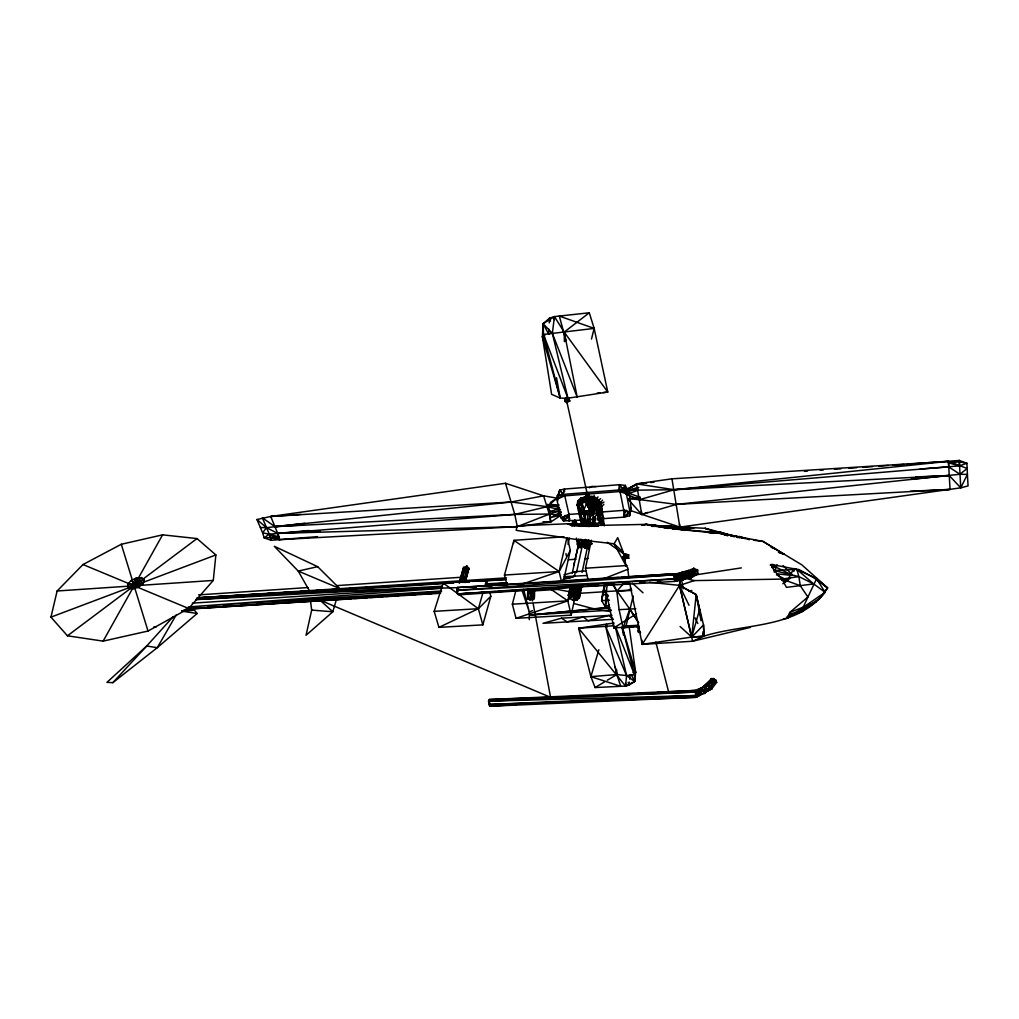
<?xml version="1.0" encoding="UTF-8"?>
<svg xmlns="http://www.w3.org/2000/svg" width="1019" height="1019" viewBox="0 0 1019 1019"><rect width="100%" height="100%" fill="white"/><g stroke="black" fill="none" stroke-linecap="round" stroke-linejoin="round"><path stroke-width="1.5" d="M520.34 526.212L550.655 522.034L549.916 511.525L547.687 504.278M534.466 597.516L534.618 590.128M528.746 597.873L528.937 588.995M625.602 683.061L625.526 686.08L595.096 687.545L590.893 676.654L578.626 628.226L614.049 623.004M588.511 520.199L586.613 526.339M554.349 319.648L554.451 316.603L589.288 312.782L594.153 328.411L607.77 392.06L564.551 398.722L566.933 402.53L569.685 400.989L568.857 398.021M529.791 600.357L533.154 598.955L527.817 589.619L527.409 599.312L533.154 598.955L533.536 589.262L534.3 599.07M600.726 524.823L599.809 520.556L601.083 502.736L597.707 499.59L588.294 496.113L580.805 498.304L579.836 500.011C584.817 506.863 586.32 515.945 584.053 524.097L581.862 526.161L578.728 511.984L578.499 506.303L582.995 502.469L583.148 498.902L588.294 496.113L594.701 497.31L601.083 502.736L604.331 525.842M565.163 398.467L564.857 401.435L569.685 400.989L567.965 398.391L560.221 398.047L551.623 394.378L542.414 336.805L543.114 323.698L549.508 318.183L554.451 316.603L564.208 332.092L607.77 392.06L603.21 392.519M611.413 610.47L605.337 606.904L606.19 591.389M551.266 332.882L548.579 333.977L548.859 329.239M549.228 322.921L549.508 318.183L550.502 321.214M656.949 692.449L695.06 690.436L696.041 697.314L711.771 688.831L716.726 682.259L711.555 678.59L695.952 693.964L696.041 697.314L489.731 706.218L488.56 701.161L489.298 699.531L695.06 690.436L707.555 685.418L714.141 680.425L716.179 680.437L711.211 687.023L704.358 693.506L701.314 688.233L706.982 683.596L708.816 684.399L711.771 688.831L696.041 697.314L488.789 704.498L489.515 702.881L488.56 701.161L694.958 692.079L701.314 688.233M132.674 588.982L135.896 583.212L136.24 578.015L141.577 577.646L144.29 579.875L143.08 583.683L138.482 587.288L132.674 588.982L128.381 587.976L127.63 584.728L130.738 580.805L136.24 578.015M570.653 585.925L569.748 598.51L573.124 600.395L576.907 600.166L579.34 597.936L581.658 586.868L579.251 589.084L573.124 600.395L574.003 595.886L572.525 587.02M572.092 525.855L572.856 522.925L576.079 522.62L572.653 521.511L572.372 524.9L576.079 522.62L574.691 519.919L577.709 524.887L572.372 524.9L572.653 521.511L575.378 520.964L577.709 524.887L580.231 526.097M592.345 525.664L594.739 499.819M592.421 511.462L593.173 503.679M213.289 580.435L215.862 554.947L197.011 538.567L162.581 534.848L121.299 544.273L82.998 564.539L57.115 590.995L50.95 617.145L67.445 635.805L103.136 641.129L148.022 631.041L188.668 608.496L213.289 580.435L57.115 590.995M701.059 620.8L696.194 594.701L703.505 624.94L691.684 637.244L696.194 594.701L679.533 585.632L691.684 637.244L703.925 636.162C744.672 623.004 801.724 629.232 827.594 587.925L801.902 564.908L762.951 541.395L721.745 533.587L672.846 528.836L673.75 527.358L687.698 527.231L693.799 528.275M601.439 524.861L603.515 517.894L600.458 511.818L597.707 499.59L594.701 497.31L582.295 497.82L580.945 509.92L581.289 520.913L584.74 526.059M625.373 625.895L629.296 627.615L635.652 672.234L634.659 681.52L628.99 685.15L625.526 686.08L578.626 628.226L613.502 625.755M601.083 502.736L595.758 500.915L581.709 502.736L586.129 524.008L599.478 523.04L595.937 505.233L597.707 499.59M588.447 525.766L591.071 502.405M629.347 682.157L628.99 685.15L628.201 682.361M629.704 679.163L630.239 674.68M513.551 543.471L513.933 540.337L564.042 536.784M674.705 581.403L683.036 579.849L692.13 574.691L697.582 570.067L690.615 571.086L688.309 570.5L682.182 572.232L681.125 573.43L674.094 573.748L674.705 581.403L689.022 577.085L687.519 573.493L693.799 568.347L692.831 571.506L694.525 574.907L683.036 579.849L674.845 580.333L692.831 571.506L698.002 573.875L691.341 577.684L674.54 576.512L693.799 568.347L697.582 570.067L698.002 573.875L694.525 574.907L681.125 573.43L673.967 574.792L457.455 587.53L457.544 593.962L674.705 581.403L674.094 573.748L457.455 587.53L456.983 590.294L457.544 593.962L458.563 594.854L583.276 586.485M624.813 559.877L625.131 553.852L628.583 554.922L628.736 558.323L622.571 557.317L625.131 553.852L627.729 555.941L628.583 554.922L622.571 557.317L624.813 559.877L628.583 554.922M574.296 525.957L575.378 520.964L572.856 522.925M679.316 585.594L680.526 576.55M609.4 604.713L605.337 606.904L601.643 600.65L604.331 584.817M591.746 514.964L588.434 499.577L585.849 497.756L586.052 493.642L590.09 497.425L597.07 498.571L598.548 502.252L596.077 503.896L595.758 500.915L588.294 496.113L580.805 498.304L577.76 500.979L577.174 504.965L578.728 511.984L584.358 521.664L585.288 525.931M601.974 525.384L603.872 523.651L601.719 522.836L599.809 520.556L597.491 513.652L599.541 501.386L590.09 497.425L586.052 493.642L585.645 501.756L580.805 498.304L578.499 506.303L581.289 520.913L585.925 526.212M793.826 571.417L794.26 568.602M592.599 508.672L590.294 510.353L588.32 507.386L590.179 496.801M586.88 526.39L588.103 518.837M589.326 511.283L590.549 503.73M598.955 518.977L624.023 517.13L629.64 515.78C632.264 505.691 630.111 494.381 625.322 485.439L619.628 484.687L564.399 489.056L559.737 490.139L556.794 499.272L561.049 517.869L563.52 520.887L584.842 520.008M575.468 585.708L574.563 590.268L575.735 592.663L576.805 586.485M583.696 546.362L584.753 540.185M609.477 600.191L601.643 600.65L603.643 589.721M629.64 515.78L631.105 507.347M574.512 525.613L575.378 520.964L572.372 524.9M605.337 606.904L607.681 594.485M569.799 518.48L569.175 521.168L568.984 514.429L564.793 495.833L556.794 499.272L558.437 495.451L563.125 494.368L618.571 490.037L620.023 491.527L626.392 493.884L619.628 484.687L620.023 491.527L623.794 510.341L625.042 511.729L624.023 517.13L630.124 512.748L626.392 493.884L627.398 488.534L620.023 491.527L564.793 495.833L556.985 495.616L557.788 498.253M638.938 626.468L613.935 627.844L606.088 591.568L607.515 584.104M577.518 586.727L576.041 594.421L577.786 586.778M584.919 548.26L586.396 540.567M589.058 526.708L589.95 522.097L592.09 524.059M601.643 600.65L603.426 591.364M573.124 600.395L576.079 586.32M619.628 484.687L618.571 490.037L624.303 490.789L627.398 488.534M583.327 546.146L584.524 540.057M585.798 526.199L588.192 514.187M588.791 511.181L590.574 502.176M461.874 582.066L464.333 570.016L466.944 566.182L468.906 568.373L465.021 582.473L468.906 568.373L464.333 570.016L459.276 582.881L463.594 567.392L466.944 566.182L463.9 581.238L460.435 582.473M681.138 579.454L682.068 575.939L681.1 580.435M588.587 525.804L594.204 498.329M601.261 525.116L603.515 517.894L600.522 517.142L597.491 513.652L580.945 509.92L577.174 504.965L579.836 500.011L582.295 497.82L593.695 498.329L594.701 497.31L595.758 500.915L597.07 498.571M706.982 683.596L707.555 685.418L711.771 688.831L713.287 681.469L716.726 682.259M599.478 523.04L600.178 519.677L598.191 510.302L595.937 505.233L598.548 502.252M593.071 511.691L594.956 502.673M570.169 587.11L568.36 595.402L574.003 595.886L579.34 597.936L581.021 586.434M587.785 578.563L585.466 568.233L591.351 540.197M577.913 586.549L576.741 592.064L574.003 595.886L569.748 598.51L568.36 595.402L570.551 587.046M591.275 526.326L592.217 521.843M594.434 511.385L595.707 505.399M582.091 572.436L587.428 547.254L582.244 545.955L577.798 547.916L575.06 559.38M568.36 595.402L569.596 592.51L574.003 595.886L576.907 600.166L579.251 589.084L577.811 586.957M515.92 590.46L512.353 604.191L516.034 618.329L571.162 615.158L576.104 592.026M576.487 572.589L582.244 545.955M569.596 592.51L572.907 591.186L573.799 587.046M596.077 503.896L592.969 501.717L593.695 498.329L596.077 503.896L599.541 501.386L601.719 509.347L599.809 520.556L603.515 517.894M588.294 496.113L586.396 498.367L590.052 501.424L590.791 498.049L586.052 493.642L589.046 493.413L592.829 514.62M574.257 586.142L572.156 587.453L569.748 598.51L575.493 589.326L579.251 589.084M586.434 570.92L575.417 571.672L574.398 576.346L562.832 579.582M594.077 525.868L595.72 518.276M597.363 510.672L599.019 503.08M573.761 565.303L574.41 562.348M572.27 573.073L577.798 547.916M570.806 586.982L567.812 600.853L571.162 615.158M568.016 544.324L569.366 538.159M586.396 498.367L585.645 501.756L583.148 498.902L580.805 498.304L585.849 497.756M578.728 511.984L580.945 509.92L585.11 518.263L581.289 520.913L584.358 521.664L584.817 511.296L601.719 509.347L600.458 511.818L586.129 524.008L585.683 519.779M597.21 519.894L600.178 519.677L597.491 513.652L584.078 514.646L578.499 506.303L582.995 502.469L582.295 497.82L585.645 501.756L587.645 499.068L589.046 493.413M575.735 592.663L577.098 586.536M585.581 548.286L587.288 540.63M310.54 601.057L311.661 610.101L306.044 635.27L332.818 611.769L336.219 600.153M563.456 580.932L570.334 550.4L567.519 538.096M586.855 546.999L588.256 540.885M566.819 538.083L559.125 571.519L561.431 581.314M564.793 495.833L559.737 490.139L558.437 495.451L564.793 495.833L563.125 494.368L564.399 489.056L564.564 491.769M568.169 397.652L567.608 399.894L564.857 401.435L566.933 402.53L567.965 398.391L552.362 333.353L554.451 316.603L543.114 323.698L543.522 334.449L560.221 398.047L556.527 377.731M591.491 339.021L594.153 328.411L559.329 316.081L566.131 341.327M574.563 590.268L575.697 585.747M585.161 548.044L587.046 540.503M588.727 539.892L588.765 546.986L583.314 546.235L584.83 540.35L591.364 544.248M592.841 525.677L595.185 516.62M596.752 510.583L599.096 501.526M633.156 595.988L626.061 625.972L623.068 627.997L619.119 609.693L616.801 591.3L613.476 584.435M687.519 573.493L688.309 570.5M458.002 591.198L456.983 590.294L684.093 578.665L691.341 577.684L692.13 574.691L690.615 571.086L693.799 568.347M506.876 584.307L504.469 575.073L513.933 540.337L559.125 571.519L570.334 550.4M488.076 586.052L486.496 580.231L443.189 583.021L434.17 611.336L438.934 627.36L482.84 624.876L490.827 596.255L489.642 591.886M711.771 688.831L714.141 680.425L713.593 678.603L711.555 678.59L707.555 685.418L696.041 697.314M593.529 511.602L595.249 505.513M691.684 637.244L699.582 609.553L696.219 594.485L679.571 585.377L649.6 582.282M483.082 592.217L478.37 608.712L482.84 624.876M484.789 586.231L486.496 580.231M591.797 526.428L593.478 520.543M596.013 511.691L598.548 502.851M459.276 582.881L463.594 567.392L464.333 570.016L468.205 570.729L462.511 582.473M622.227 627.233L634.442 674.591L634.659 681.52L625.526 686.08L626.583 675.584L605.681 626.481L616.826 674.527L620.762 686.309L590.893 676.654L598.854 649.714M605.477 627.271L606.356 624.278L606.993 627.322M574.003 595.886L579.276 594.739L581.658 586.868L576.907 600.166M608.483 596.102L602.547 594.09L605.375 585.11M556.794 499.272L559.737 490.139L563.125 494.368M587.925 526.428L589.937 520.429M592.956 511.423L594.969 505.424M580.906 505.029L581.709 502.736L577.174 504.965L578.499 506.303L581.709 502.736M586.333 539.904L583.314 546.235L578.817 543.445L580.27 539.306M637.716 626.125L623.068 627.997L629.742 609.082L612.559 584.639M597.962 496.877L593.937 506.965L590.294 510.353L587.148 505.093M468.906 568.373L463.9 581.238L459.964 580.512L466.944 566.182M774.173 572.181L777.089 564.755M783.394 618.8L787.305 618.342L789.789 612.444L807.901 597.019L816.614 578.741L796.858 569.366L771.065 564.399L774.071 570.5L782.006 579.098L786.439 587.364L813.71 583.938L825.072 592.306C815.875 604.42 801.877 611.145 787.891 616.215M583.734 510.201L586.243 504.43M529.88 598.089L533.485 589.899M585.67 526.084L595.937 505.233L599.541 501.386M560.221 398.047L542.414 336.805L543.522 334.449L594.153 328.411M488.789 704.498L695.455 695.531L703.365 690.385L708.816 684.399L711.555 678.59M630.226 510.455L679.877 527.103L960.739 487.834L967.413 474.434L966.916 463.25L959.299 460.486L907.292 464.193M704.358 693.506L709.937 688.029L713.287 681.469M590.893 676.654L616.826 674.527L626.583 675.584L634.442 674.591L635.652 672.234L622.329 627.182M572.907 590.982L567.812 600.853L516.034 618.329M793.801 568.513L787.598 580.41L783.891 583.021M103.136 641.129L162.581 534.848M176.3 614.763L157.257 647.702L112.816 682.666L106.931 682.373L146.711 645.995L173.345 616.533M580.206 586.078L576.741 592.064L572.907 591.186M623.462 556.68L625.131 553.852M750.43 627.386L692.614 641.244L642.237 644.377L679.52 585.415L681.023 577.098L741.348 567.901M603.872 504.329L597.631 510.888L593.937 506.965L588.969 504.227L587.097 498.737M585.365 502.303L588.32 507.386L593.937 506.965L598.879 504.927L602.535 500.1M304.936 523.218L266.507 527.676L262.609 532.784L264.188 537.892L271.054 540.299L317.559 536.644M588.434 499.577L590.09 497.425L592.969 501.717L587.645 499.068L583.148 498.902L579.964 502.112L577.76 500.979L578.499 506.303M629.296 590.179L630.85 588.218M787.305 618.342L825.072 592.306L816.614 578.741L827.594 587.925L818.996 598.764L802.093 610.432L788.808 614.495M488.56 701.161L695.455 695.531L701.671 687.901L716.179 680.437L713.593 678.603L708.816 684.399M586.205 513.143L568.984 514.429L563.52 520.887L562.921 516.697M623.513 583.594L616.801 591.3L631.691 590.358M680.132 578.117L682.068 575.939M112.816 682.666L146.711 645.995L157.257 647.702L197.151 613.489L192.349 607.668M629.525 511.5L624.023 517.13L623.794 510.341L626.532 510.353M490.827 596.255L478.37 608.712L438.934 627.36M128.381 587.976L135.896 583.212L141.577 577.646M602.547 594.09L606.776 590.001M580.053 547.802L581.811 546.146L579.034 546.553M600.892 508.035L597.631 510.888L596.841 508.506M691.341 577.684L694.525 574.907M550.336 502.52L556.96 498.125L543.586 495.833L505.475 483.273L270.736 516.467L256.954 519.512L262.609 532.784L269.118 534.185L514.773 514.417L547.088 506.66L556.96 498.125L557.839 500.889M789.827 578.499L782.821 583.772M585.874 526.454L587.53 525.04L590.268 526.339M600.611 498.622L595.873 502.609L591.95 502.329L588.969 504.227M674.272 578.626L682.182 572.232L690.615 571.086L674.272 578.626L457.544 593.962L495.603 591.568M583.887 547.19L586.919 547.738L591.963 543.7L588.447 540.592M564.399 341.607L564.208 332.092L589.288 312.782M737.59 537.586L739.183 536.376L749.373 539.688M707.555 685.418L714.141 680.425L711.211 687.023L703.365 690.385L701.671 687.901L694.958 692.079L489.298 699.531L489.731 706.218L516.697 704.613M181.751 611.018L192.566 610.343L194.349 608.993L186.643 609.477M67.445 635.805L197.011 538.567M569.264 516.646L563.52 520.887L564.793 515.512L569.01 515.729M591.924 495.96L591.95 502.329L593.937 506.965L599.567 508.201L601.834 506.621M590.09 497.425L587.645 499.068L591.504 515.512M543.012 521.741L550.655 522.034L561.418 514.977L549.254 514.047L514.773 514.417L274.926 526.645L262.392 517.843L270.736 537.663L271.054 540.299L269.118 534.185L264.188 537.892L279.231 536.962L279.563 539.675L517.308 526.632L514.773 514.417L505.475 483.273M587.581 522.862L584.817 524.594L587.53 525.04L584.779 526.352M613.4 623.182L613.935 627.844L636.557 613.705M591.682 541.331L588.982 542.987L589.262 544.885M595.096 687.545L604.598 681.851M607.324 680.221L616.826 674.527L616.712 669.814M576.487 539.369L578.817 543.445L585.581 539.433M647.587 512.43L641.741 514.519L636.544 483.885L637.41 484.025L625.373 490.279L674.196 489.719L948.447 461.34L950.052 489.426L676.489 504.38L639.601 499.641L626.418 494.304L625.373 490.279L636.544 483.885L671.954 478.815L948.447 461.34L967.158 468.485L959.974 474.255L676.489 504.38L641.741 514.519L628.685 499.883M594.052 495.247L595.873 502.609L598.879 504.927L603.974 502.087M637.41 484.025L625.373 490.279M589.351 487.783L591.873 486.407L596.051 486.611M622.571 557.317L625.348 555.826L627.729 555.941M561.431 512.009L550.68 517.525L561.418 514.977M577.76 500.979L579.836 500.011M542.414 336.805L544.885 335.671M623.068 627.997L626.392 626.481L632.723 626.15M629.717 583.225L642.225 644.352L691.697 637.079L703.976 636.174L703.505 624.94L703.976 636.174L692.614 641.244L679.52 585.415L694.257 580.613L782.006 579.098L798.871 576.614L813.71 583.938L796.858 569.366L774.071 570.5L798.871 576.614L800.259 585.683L807.901 597.019L803.048 607.668L803.265 611.196L786.783 617.004M815.901 602.089L789.789 612.444M561.049 517.869L568.984 514.429M571.302 577.506L574.703 576.041M709.937 688.029L695.952 693.964L695.06 690.436M532.529 610.648L529.294 611.973L529.332 619.73M127.63 584.728L135.896 583.212L144.29 579.875M518.76 526.059L560.526 509.793L547.088 506.66L511.207 501.998L270.736 516.467L278.684 535.765M602.063 579.391L627.984 569.226M50.95 617.145L215.862 554.947M681.978 579.2L686.386 577.62M688.793 591.466L691.748 590.421M626.418 494.304L638.123 490.228M521.588 584.32L559.125 571.519L504.469 575.073M559.584 508.532L549.916 511.525L559.991 511.946M586.129 524.008L588.931 523.142M692.831 571.506L697.582 570.067M563.889 574.894L575.417 571.672M561.596 618.164L543.025 623.297L613.374 619.323L609.018 615.451L588.154 620.749L583.186 616.928L567.073 621.934L561.596 618.164L611.986 615.285M915.877 476.905L949.224 475.516L960.739 487.834L968.05 485.91L967.413 474.434L959.974 474.255L948.727 466.906L920.208 468.982M695.455 695.531L704.702 693.2L703.365 690.385M625.042 511.729L627.831 511.054M642.174 525.269L646.135 524.365L689.175 528.925L687.698 527.231L690.487 528.594M317.661 566.666L298.223 571.073L274.328 546.324L317.661 566.666L339.633 588.523L298.223 571.073L309.241 590.485M641.779 525.32L646.135 524.365C678.094 531.612 712.014 529.205 743.386 538.249M613.935 627.844L617.004 627.169M948.511 462.792L959.338 461.874L966.916 463.25L959.516 465.861L948.511 462.792L959.299 460.486L960.739 487.834M550.655 522.034L549.254 514.047L543.586 495.833L511.207 501.998L274.926 526.645L303.42 524.9M633.041 672.706L635.652 672.234M683.482 529.842L689.175 528.925L672.846 528.836M732.941 536.44L735.361 536.07L745.169 538.605M698.002 573.875L683.66 574.843L682.182 572.232L673.967 574.792L456.983 590.294M547.088 506.66L559.164 505.042L549.114 504.38M640.34 500.38L640.021 497.234L627.691 498.75L639.601 499.641L674.196 489.719L959.516 465.861L959.299 460.486M540.567 496.189L543.586 495.833M183.42 610.254L194.349 608.993M597.134 393.143L600.178 392.824M649.714 525.371L705.059 528.301L739.425 537.357M642.046 483.554L646.683 483.082M911.215 479.21L949.224 475.516L674.196 489.719L636.544 483.885L646.046 482.981M610.827 610.152L530.848 614.941L609.4 607.299M650.797 482.535L653.969 482.229M530.848 614.941L609.591 607.541M256.954 519.512L266.507 527.676L277.588 533.37L309.101 530.53M651.905 526.352L670.553 526.186L688.729 529.192M588.587 495.501L585.581 495.731L590.052 501.424M651.803 525.613L654.758 525.384L668.273 528.466M597.172 512.328L623.794 510.341L630.124 512.748M651.65 525.613L654.758 525.384L652.746 525.052L673.113 528.275M442.259 588.256L188.324 606.929L441.507 591.02M488.292 584.868L507.335 583.467M270.736 516.467L300.872 514.366M200.96 607.808L191.445 608.47L202.526 607.821M207.303 607.349L215.226 606.802M223.148 606.241L229.492 605.795M240.586 605.006L243.758 604.789M804.386 471.326L807.545 471.109M820.206 470.23L823.377 470.014M834.459 469.237L840.79 468.804M848.712 468.256L856.622 467.708M862.953 467.262L872.455 466.6M878.786 466.167L888.288 465.505M893.039 465.173L904.12 464.409M472.752 587.466L475.924 587.25M488.598 586.384L491.769 586.167M502.876 585.415L507.628 585.084M517.142 584.447L523.486 584.014M533.001 583.365L539.331 582.932M547.267 582.384L555.189 581.849M563.112 581.314L571.048 580.766M577.391 580.333L586.906 579.684M593.236 579.251L604.343 578.499M607.515 578.283L618.609 577.531M621.781 577.314L674.094 573.748M440.552 593.275L186.681 609.184L441.494 591.644M568.322 559.762L576.053 559.24M585.326 558.616L588.422 558.412M198.59 594.892L308.005 587.543M336.55 585.632L466.575 576.894M587.033 575.493L564.067 576.678M588.014 586.167L599.07 585.428M605.388 584.995L614.852 584.371M622.749 583.836L629.067 583.416M640.11 582.664L644.849 582.346M657.472 581.505L660.63 581.289M599.172 525.345L593.313 523.983L571.188 525.422L567.621 523.766L517.104 525.906L516.2 530.339L576.295 539.497L614.113 543.789L623.259 552.247L626.125 565.94L627.64 567.545L628.723 576.996M585.466 568.233L627.156 565.507M453.697 582.524L197.215 597.886L506.545 577.837M195.852 599.516L444.271 583.543M447.43 583.339L453.761 582.932M463.25 582.32L469.581 581.913M479.07 581.301L505.972 579.569M564.182 578.142L570.462 577.735M192.311 603.133L442.501 587.199M486.84 584.384L507.424 583.072M186.681 609.184L351.377 598.688M354.536 598.484L367.209 597.669M370.368 597.465L383.042 596.663M386.214 596.459L398.875 595.656M403.626 595.351L416.3 594.548M419.459 594.344L432.132 593.529M435.304 593.338L440.055 593.033M606.534 591.58L578.308 593.402L557.457 589.428L530.53 591.096M197.215 597.86L263.717 593.746M266.876 593.542L279.55 592.765M282.722 592.561L295.383 591.784M300.134 591.491L311.215 590.803M315.966 590.51L327.048 589.823M331.799 589.53L342.881 588.842M349.224 588.46L358.726 587.861M365.057 587.479L374.559 586.88M382.469 586.396L390.392 585.912M398.302 585.415L404.645 585.021M414.147 584.435L422.057 583.951M431.559 583.365L436.31 583.072M447.392 582.384L453.722 581.989M464.817 581.301L467.976 581.11M480.65 580.321L483.808 580.129M496.482 579.34L499.654 579.149M185.968 608.916L190.617 608.623L192.566 610.343L192.425 607.732M207.277 607.515L218.359 606.827M223.11 606.522L234.192 605.834M240.535 605.426L251.617 604.738M256.368 604.433L267.449 603.745M272.2 603.439L283.282 602.751M289.625 602.356L299.115 601.758M305.458 601.363L316.54 600.662M321.291 600.369L332.372 599.669M337.123 599.376L348.205 598.675M354.548 598.28L364.05 597.682M370.381 597.287L381.463 596.586M386.214 596.293L397.295 595.593M403.639 595.198L413.128 594.599M419.471 594.204L428.974 593.606M435.304 593.211L440.055 592.918M498.775 591.377L513.054 590.485M517.818 590.179L528.912 589.479M533.676 589.186L544.783 588.485M551.126 588.09L560.641 587.492M568.564 586.995L578.091 586.396M587.606 585.81L593.95 585.403M605.057 584.715L609.808 584.409M622.494 583.62L625.666 583.416M639.945 582.524L643.116 582.32M606.088 591.568L631.487 590.014M456.869 582.333L469.53 581.569M472.701 581.378L505.946 579.391M512.353 604.191L567.812 600.853L551.075 589.39M153.831 626.914L156.378 626.761M434.17 611.336L478.37 608.712L443.189 583.021M638.747 625.22L626.061 625.972L634.812 625.832M674.731 577.467L681.023 577.098L694.257 580.613M619.119 609.693L635.78 608.725M526.212 704.053L534.147 703.581M195.915 599.631L442.157 586.243M486.636 583.836L507.296 582.702M599.796 695.467L604.56 695.213M618.851 694.461L628.379 693.964M637.907 693.455L650.606 692.78M270.736 537.663L279.563 539.675L277.588 533.37L320.399 531.116M910.336 491.247L950.052 489.426M771.701 567.43L776.121 567.239L791.75 574.945M586.88 525.664L646.135 524.365L669.878 528.301M314.158 592.154L458.346 587.619M463.11 587.466L475.784 587.071M277.588 533.37L517.308 526.632M658.261 526.352L670.553 526.186L673.75 527.358L652.198 525.829M567.621 523.766L593.313 523.983L598.217 525.842M184.694 610.215L192.566 610.343M781.548 580.257L787.598 580.41L776.465 574.805M597.873 526.25L571.188 525.422L594.943 526.313M260.418 527.485L266.507 527.676M730.636 535.867L735.361 536.07L739.692 537.599M130.738 580.805L135.896 583.212L143.08 583.683M715.86 532.861L707.39 532.262L713.567 533.383M680.87 529.001L687.073 529.472M311.661 610.101L332.818 611.769L321.036 601.134M776.682 573.748L791.661 575.468M579.964 502.112L582.995 502.469M753.894 540.261L762.951 541.395L784.07 554.234L778.605 552.438M181.751 611.12L197.151 613.489M680.717 529.549L685.239 530.326M610.317 611.54L591.746 608.292L573.735 603.465M576.436 538.096L577.824 546.12L580.855 546.655M728.942 535.408L721.745 533.587L727.604 535.727M772.593 548.031L775.408 548.77L771.065 547.254M721.274 533.816L727.388 535.446M279.231 536.962L269.118 534.185L279.563 539.675M549.152 504.711L559.482 507.679M727.426 535.383L705.059 528.301L707.887 529.536M723.579 534.249L720.102 532.16L734.482 536.733M580.04 513.334L584.078 514.646M628.213 493.018L640.021 497.234M782.006 579.098L800.259 585.683M580.677 539.624L591.963 543.7L577.072 544.146L586.919 547.738M770.211 565.086L776.121 567.239L772.771 564.36M778.376 551.992L784.07 554.234M735.361 536.07L739.348 537.688M82.998 564.539L188.668 608.496M720.102 532.16L727.655 535.319M321.087 600.599L549.712 696.958M593.313 523.983L597.618 525.855M577.824 546.12L581.492 547.827M569.685 400.989L567.608 399.894L566.539 397.703M798.425 569.303L812.844 577.072L827.594 587.925M591.797 515.104L584.817 511.296L584.358 521.664L585.11 518.263L585.517 525.829M597.376 518.149L600.178 519.677M572.156 587.453L575.493 589.326M670.553 526.186L674.68 528.53M802.093 610.432L803.265 611.196M607.209 542.286L623.997 553.941M628.736 558.323L625.348 555.826L626.685 557.495M457.455 587.53L458.474 588.447M632.57 583.327L643.002 592.803M680.081 626.507L691.672 637.028M783.051 565.532L792.043 574.525M588.88 540.605L591.797 543.547M579.276 594.739L576.741 592.064L576.015 586.103M587.428 547.254L589.339 549.776M595.937 505.233L600.458 511.818M636.633 626.125L640.569 632.786M638.696 622.66L629.742 609.082L636.455 619.335M135.896 583.212L138.482 587.288M590.791 498.049L592.969 501.717M584.83 540.35L588.765 546.986L587.237 540.032M683.036 579.849L681.558 577.238L681.125 573.43M626.125 565.94L614.113 543.789L617.731 537.663L623.259 552.247M548.579 333.977L543.114 323.698L552.362 333.353L577.2 397.13L564.208 332.092M631.118 674.578L634.659 681.52L626.583 675.584L615.412 627.131M679.533 585.632L689.022 605.286M695.124 617.922L697.824 623.526M702.575 633.359L703.925 636.162L703.416 633.028M585.084 526.263L584.053 524.097L584.537 526.275M588.358 506.163L590.294 510.353M136.826 583.721L134.865 579.416L137.234 585.25M558.03 498.266L557.699 495.629L558.603 497.781M135.247 580.957L136.992 585.263M134.865 579.416L136.597 583.734M615.642 627.054L634.442 674.591M543.522 334.449L567.965 398.391M598.191 510.302L602.178 525.014M521.957 589.925L529.294 611.973L523.626 589.39M581.174 539.318L583.314 546.235M121.299 544.273L148.022 631.041M796.858 569.366L798.871 576.614M557.699 495.629L558.539 498.699M655.841 642.11L668.897 692.958M586.855 501.259L588.32 507.386M593.249 522.989L593.95 525.982M566.144 398.582L592.014 515.499M585.683 515.308L584.817 511.296L585.403 516.951M593.402 522.658L594.064 525.728M638.314 625.679L639.219 629.908M592.982 523.231L593.631 526.339M598.879 504.927L599.567 508.201M566.054 398.314L566.933 402.53M615.247 666.91L616.826 674.527M671.954 478.815L679.877 527.103L679.495 523.957M703.072 631.551L703.925 636.162M530.924 591.682L532.657 600.955M533.23 604.038L550.744 698.257M622.01 627.233L623.411 634.901M680.998 576.576L683.201 588.804M565.965 553.546L566.386 555.941M699.582 609.553L700.601 615.82M588.523 540.146L588.982 542.987L588.613 539.904M683.66 574.843L684.093 578.665M560.501 511.869L560.832 515.028M641.435 511.372L641.741 514.519M641.804 640.021L642.237 644.377M527.817 589.619L528.568 599.427M948.447 461.34L948.727 466.906M578.741 538.911L578.817 543.445M593.937 506.965L593.962 511.729M639.168 628.876L638.62 632.506L637.665 630.85L639.168 628.876M625.322 485.439L624.303 490.789L620.023 491.527L625.322 485.439M638.582 487.515L626.736 492.495L625.959 490.305L638.582 487.515"/></g></svg>
